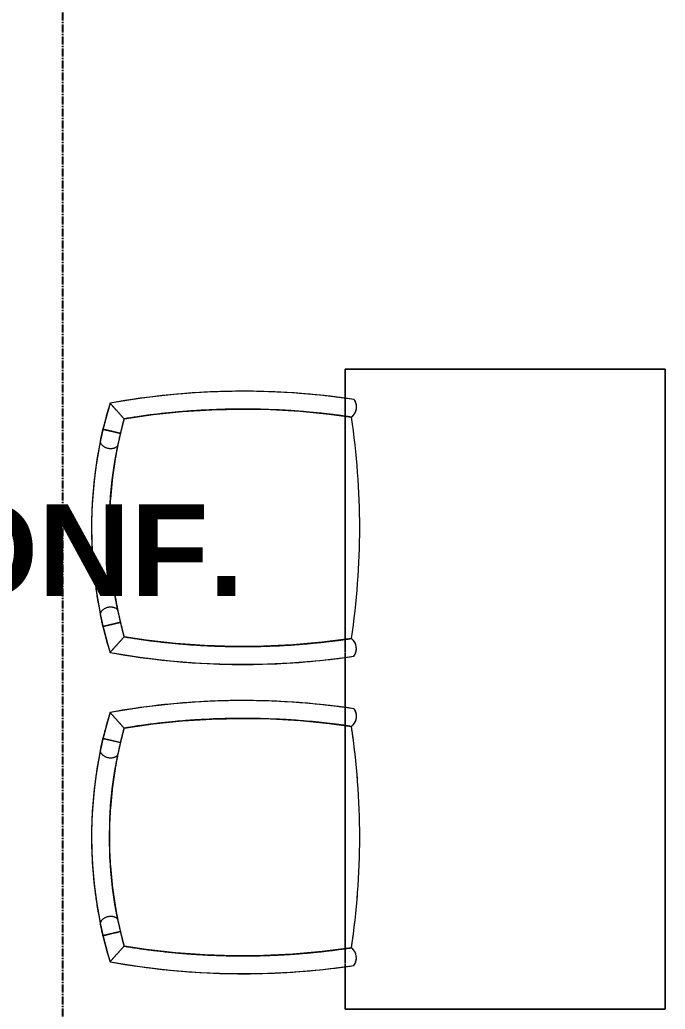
# Model space of a CAD drawing. Header units: inches. Extents: x 25329 to 28023, y 11893 to 13703.
# Drawn here: x 26337.7 to 26398.2, y 12203.9 to 12296.7 of the extents above; entities that cross this region are included whole.
import ezdxf

# ---------------------------------------------------------------- set-up
doc = ezdxf.new("R2010")
doc.units = ezdxf.units.IN
doc.header["$MEASUREMENT"] = 0
doc.linetypes.add('L1$0$Plaza America BA02$0$CENTER2', pattern=[1.125, 0.75, -0.125, 0.125, -0.125])
doc.linetypes.add('L1$0$SAG 02ATL Ste230PHII$0$CENTER2', pattern=[1.125, 0.75, -0.125, 0.125, -0.125])
doc.layers.add('L1$0$Plaza America BA02$0$A-Column grid', color=8, linetype='L1$0$Plaza America BA02$0$CENTER2')
doc.layers.add('L1$0$SAG 02ATL Ste230PHII$0$A-Column grid', color=8, linetype='L1$0$SAG 02ATL Ste230PHII$0$CENTER2')
doc.layers.add('X1$0$A-AREA-IDEN', color=1, linetype='Continuous', lineweight=9)
doc.layers.add('X1$0$I-FURN', color=47, linetype='Continuous', lineweight=9)
doc.styles.add('X1$0$Swis721 Lt BT_B', font='', dxfattribs={"height": 8.583975})
doc.styles.get('X1$0$Swis721 Lt BT_B').set_extended_font_data('Swis721 Lt BT', bold=True)

# ---------------------------------------------------------------- blocks, each defined once
blk = doc.blocks.new('X1$0$30 x 60 table23 - 30 x 60 table-4779875-FIRST FLOOR POWER _ SIGNAL')
at = {"layer": 'X1$0$I-FURN'}
for p, q in [((50553.086, -1628.93), (50523.086, -1628.93)), ((50523.086, -1628.93), (50523.086, -1688.93)), ((50523.086, -1688.93), (50523.086, -1628.93)), ((50523.086, -1628.93), (50553.086, -1628.93)), ((50553.086, -1632.932), (50553.086, -1628.93)), ((50553.086, -1628.93), (50553.086, -1632.932)), ((50553.086, -1633.002), (50553.086, -1632.954)), ((50553.086, -1632.954), (50553.086, -1633.002)), ((50553.086, -1633.122), (50553.086, -1633.036)), ((50553.086, -1633.036), (50553.086, -1633.122)), ((50553.086, -1633.224), (50553.086, -1633.128)), ((50553.086, -1633.128), (50553.086, -1633.224)), ((50553.086, -1633.39), (50553.086, -1633.266)), ((50553.086, -1633.266), (50553.086, -1633.39)), ((50553.086, -1633.776), (50553.086, -1633.427)), ((50553.086, -1633.427), (50553.086, -1633.776)), ((50553.086, -1633.962), (50553.086, -1633.806)), ((50553.086, -1633.806), (50553.086, -1633.962)), ((50553.086, -1634.306), (50553.086, -1633.994)), ((50553.086, -1633.994), (50553.086, -1634.306)), ((50553.086, -1634.419), (50553.086, -1634.319)), ((50553.086, -1634.319), (50553.086, -1634.419)), ((50553.086, -1634.533), (50553.086, -1634.45)), ((50553.086, -1634.45), (50553.086, -1634.533)), ((50553.086, -1634.586), (50553.086, -1634.535)), ((50553.086, -1634.535), (50553.086, -1634.586)), ((50553.086, -1655.51), (50553.086, -1634.619)), ((50553.086, -1634.619), (50553.086, -1655.51)), ((50553.086, -1655.592), (50553.086, -1655.539)), ((50553.086, -1655.539), (50553.086, -1655.592)), ((50553.086, -1655.687), (50553.086, -1655.608)), ((50553.086, -1655.608), (50553.086, -1655.687)), ((50553.086, -1655.961), (50553.086, -1655.704)), ((50553.086, -1655.704), (50553.086, -1655.961)), ((50553.086, -1656.522), (50553.086, -1655.98)), ((50553.086, -1655.98), (50553.086, -1656.522)), ((50553.086, -1656.695), (50553.086, -1656.545)), ((50553.086, -1656.545), (50553.086, -1656.695)), ((50553.086, -1657.001), (50553.086, -1656.732)), ((50553.086, -1656.732), (50553.086, -1657.001)), ((50553.086, -1657.103), (50553.086, -1657.025)), ((50553.086, -1657.025), (50553.086, -1657.103)), ((50553.086, -1657.168), (50553.086, -1657.115)), ((50553.086, -1657.115), (50553.086, -1657.168)), ((50553.086, -1661.932), (50553.086, -1657.198)), ((50553.086, -1657.198), (50553.086, -1661.932)), ((50553.086, -1662.002), (50553.086, -1661.954)), ((50553.086, -1661.954), (50553.086, -1662.002)), ((50553.086, -1662.122), (50553.086, -1662.036)), ((50553.086, -1662.036), (50553.086, -1662.122)), ((50553.086, -1662.224), (50553.086, -1662.128)), ((50553.086, -1662.128), (50553.086, -1662.224)), ((50553.086, -1662.39), (50553.086, -1662.266)), ((50553.086, -1662.266), (50553.086, -1662.39)), ((50553.086, -1662.776), (50553.086, -1662.427)), ((50553.086, -1662.427), (50553.086, -1662.776)), ((50553.086, -1662.962), (50553.086, -1662.806)), ((50553.086, -1662.806), (50553.086, -1662.962)), ((50553.086, -1663.306), (50553.086, -1662.994)), ((50553.086, -1662.994), (50553.086, -1663.306)), ((50553.086, -1663.419), (50553.086, -1663.319)), ((50553.086, -1663.319), (50553.086, -1663.419)), ((50553.086, -1663.533), (50553.086, -1663.45)), ((50553.086, -1663.45), (50553.086, -1663.533)), ((50553.086, -1663.586), (50553.086, -1663.535)), ((50553.086, -1663.535), (50553.086, -1663.586)), ((50553.086, -1684.51), (50553.086, -1663.619)), ((50553.086, -1663.619), (50553.086, -1684.51)), ((50553.086, -1684.592), (50553.086, -1684.539)), ((50553.086, -1684.539), (50553.086, -1684.592)), ((50553.086, -1684.687), (50553.086, -1684.608)), ((50553.086, -1684.608), (50553.086, -1684.687)), ((50553.086, -1684.961), (50553.086, -1684.704)), ((50553.086, -1684.704), (50553.086, -1684.961)), ((50553.086, -1685.522), (50553.086, -1684.98)), ((50553.086, -1684.98), (50553.086, -1685.522)), ((50553.086, -1685.695), (50553.086, -1685.545)), ((50553.086, -1685.545), (50553.086, -1685.695)), ((50553.086, -1686.001), (50553.086, -1685.732)), ((50553.086, -1685.732), (50553.086, -1686.001)), ((50553.086, -1686.103), (50553.086, -1686.025)), ((50553.086, -1686.025), (50553.086, -1686.103)), ((50553.086, -1686.168), (50553.086, -1686.115)), ((50553.086, -1686.115), (50553.086, -1686.168)), ((50553.086, -1688.93), (50553.086, -1686.198)), ((50553.086, -1686.198), (50553.086, -1688.93)), ((50523.086, -1688.93), (50553.086, -1688.93)), ((50553.086, -1688.93), (50523.086, -1688.93))]:
    blk.add_line(p, q, dxfattribs=at)
blk = doc.blocks.new('X1$0$F-Chairs1 - Side 05-V33-FIRST FLOOR POWER _ SIGNAL')
at = {"layer": 'X1$0$I-FURN'}
for p, q in [((-8.858, 2.702), (-10.224, 3.05)), ((10.224, 3.05), (8.858, 2.702)), ((-9.242, 1.073), (-8.858, 2.702)), ((-9.05, 1.887), (-9.146, 1.48)), ((-8.865, 2.674), (-9.1, 1.677)), ((-9.1, 1.677), (-8.865, 2.674)), ((-9, 2.098), (-9.05, 1.887)), ((-8.884, 2.593), (-9, 2.098)), ((-8.865, 2.674), (-8.884, 2.593)), ((-8.858, 2.702), (-8.865, 2.674)), ((8.863, 2.681), (8.858, 2.702)), ((8.858, 2.702), (9.242, 1.073)), ((8.877, 2.621), (8.863, 2.681)), ((8.863, 2.681), (9.235, 1.101)), ((9.235, 1.101), (8.863, 2.681)), ((8.9, 2.524), (8.877, 2.621)), ((8.93, 2.395), (8.9, 2.524)), ((8.967, 2.241), (8.93, 2.395)), ((9.007, 2.069), (8.967, 2.241)), ((9.05, 1.887), (9.007, 2.069)), ((9.1, 1.677), (9.05, 1.887)), ((-9.146, 1.48), (-9.242, 1.073)), ((-9.242, 1.073), (-9.196, 1.062)), ((-9.102, 1.666), (-9.235, 1.101)), ((-9.235, 1.101), (-9.102, 1.666)), ((-2.068, 1.729), (-2.015, 1.726)), ((-2.015, 1.726), (-2.068, 1.729)), ((-1.877, 1.719), (-1.939, 1.722)), ((1.939, 1.722), (1.877, 1.719)), ((2.015, 1.726), (2.068, 1.729)), ((2.068, 1.729), (2.015, 1.726)), ((9.185, 1.312), (9.1, 1.677)), ((9.216, 1.182), (9.185, 1.312)), ((9.196, 1.062), (9.242, 1.073)), ((9.242, 1.073), (9.216, 1.182))]:
    blk.add_line(p, q, dxfattribs=at)
at = {"layer": 'X1$0$I-FURN', "flags": 128}
for points in [[(-12.036, 24.605), (-12.396, 21.804), (-12.644, 18.991), (-12.779, 16.17), (-12.801, 13.346), (-12.71, 10.524), (-12.506, 7.707), (-12.19, 4.901), (-11.762, 2.109), (-11.695, 1.733)], [(-11.157, 24.825), (-11.35, 24.838), (-11.533, 24.821), (-11.696, 24.78), (-11.833, 24.726), (-11.94, 24.669), (-12.011, 24.623), (-12.036, 24.605)], [(-10.381, 24.358), (-10.4, 24.383), (-10.454, 24.448), (-10.539, 24.533), (-10.654, 24.625), (-10.798, 24.711), (-10.968, 24.781), (-11.157, 24.825)], [(-10.224, 3.05), (-10.616, 5.779), (-10.898, 8.521), (-11.07, 11.273), (-11.132, 14.029), (-11.084, 16.786), (-10.926, 19.539), (-10.658, 22.283), (-10.381, 24.358)], [(10.381, 24.358), (10.732, 21.624), (10.974, 18.877), (11.106, 16.123), (11.128, 13.366), (11.039, 10.611), (10.84, 7.861), (10.531, 5.121), (10.224, 3.05)], [(11.158, 24.812), (10.97, 24.77), (10.8, 24.703), (10.655, 24.619), (10.54, 24.529), (10.454, 24.446), (10.4, 24.383), (10.381, 24.358)], [(12.04, 24.579), (12.014, 24.598), (11.943, 24.646), (11.836, 24.705), (11.699, 24.761), (11.536, 24.804), (11.352, 24.823), (11.158, 24.812)], [(11.695, 1.733), (12.139, 4.522), (12.47, 7.326), (12.689, 10.142), (12.795, 12.964), (12.788, 15.788), (12.669, 18.609), (12.436, 21.424), (12.091, 24.227), (12.04, 24.579)], [(7.794, 2.467), (6.273, 2.186), (4.743, 1.965), (3.205, 1.806), (1.661, 1.709), (0.115, 1.673), (-1.431, 1.7), (-2.975, 1.788), (-4.514, 1.938), (-6.046, 2.149), (-7.568, 2.421), (-7.794, 2.467)], [(-11.695, 1.733), (-10.142, 1.296), (-9.242, 1.073)], [(9.242, 1.073), (10.804, 1.474), (11.695, 1.733)], [(-8.177, 0.838), (-6.591, 0.542), (-4.995, 0.31), (-3.39, 0.143), (-1.78, 0.039), (-0.167, 0), (1.446, 0.026), (3.056, 0.116), (4.662, 0.27), (6.261, 0.489), (7.849, 0.771), (8.177, 0.838)]]:
    blk.add_lwpolyline(points, dxfattribs=at)
at = {"layer": 'X1$0$I-FURN'}
for centre, radius, start, end in [((0, -44.544), 69.68, 81.43212, 98.56788), ((0, -44.544), 69.68, 81.43212, 98.56788), ((0, -44.544), 69.68, 81.43212, 98.56788), ((57.799, 14.206), 70.605, 171.53082, 180.99603), ((57.799, 14.206), 70.605, 171.53082, 172.21358), ((-11.331, 23.657), 1.181, 36.43135, 126.6303), ((-11.331, 23.657), 1.181, 121.28212, 125.22045), ((-11.331, 23.657), 1.181, 115.24195, 121.27465), ((-11.331, 23.657), 1.181, 108.16448, 112.80226), ((-11.331, 23.657), 1.181, 101.93611, 108.14458), ((-11.331, 23.657), 1.181, 90.94027, 99.8598), ((-11.331, 23.657), 1.181, 81.48961, 85.91432), ((-11.331, 23.657), 1.181, 77.13788, 81.47183), ((57.799, 14.206), 68.932, 171.53082, 181.05057), ((-11.331, 23.657), 1.181, 63.13101, 72.02423), ((-11.331, 23.657), 1.181, 54.85079, 61.1686), ((-11.331, 23.657), 1.181, 50.26347, 54.82652), ((-11.331, 23.657), 1.181, 41.74044, 47.77297), ((57.799, 14.206), 68.932, 171.53082, 172.02337), ((57.799, 14.206), 68.932, 171.53082, 172.02337), ((57.799, 14.206), 68.932, 171.53082, 172.0236), ((-11.331, 23.657), 1.181, 37.82176, 41.72575), ((11.32, 23.642), 1.181, 52.47253, 142.68503), ((-57.799, 14.206), 68.932, 358.94943, 8.46918), ((-57.799, 14.206), 68.932, 7.97663, 8.46918), ((-57.799, 14.206), 68.932, 7.97663, 8.46918), ((-57.799, 14.206), 68.932, 7.97647, 8.46918), ((11.32, 23.642), 1.181, 137.46207, 141.31512), ((11.32, 23.642), 1.181, 131.48891, 137.46041), ((11.32, 23.642), 1.181, 124.45719, 128.82712), ((11.32, 23.642), 1.181, 116.91003, 124.45019), ((11.32, 23.642), 1.181, 107.31882, 116.19464), ((11.32, 23.642), 1.181, 97.89289, 102.02312), ((11.32, 23.642), 1.181, 93.19609, 97.88264), ((11.32, 23.642), 1.181, 79.45224, 88.3969), ((11.32, 23.642), 1.181, 71.13505, 77.04963), ((11.32, 23.642), 1.181, 66.26807, 71.11664), ((11.32, 23.642), 1.181, 57.91362, 64.01437), ((11.32, 23.642), 1.181, 53.90433, 57.89155), ((-57.799, 14.206), 70.605, 359.00397, 8.46918), ((-57.799, 14.206), 70.605, 7.78644, 8.44807), ((57.799, 14.206), 70.605, 172.21358, 175.25979), ((57.799, 14.206), 68.932, 172.02337, 176.13931), ((57.799, 14.206), 68.932, 172.02337, 176.13931), ((57.799, 14.206), 68.932, 172.0236, 175.7586), ((-57.799, 14.206), 68.932, 3.86069, 7.97663), ((-57.799, 14.206), 68.932, 3.86069, 7.97663), ((-57.799, 14.206), 68.932, 4.02327, 7.97647), ((-57.799, 14.206), 70.605, 4.72333, 7.78644), ((57.799, 14.206), 70.605, 175.26039, 178.98875), ((-57.799, 14.206), 70.605, 0.99858, 4.72318), ((57.799, 14.206), 68.932, 176.28429, 177.6702), ((57.799, 14.206), 68.932, 176.37249, 177.66812), ((57.799, 14.206), 68.932, 176.37249, 177.66812), ((57.799, 14.206), 68.932, 176.14562, 176.37249), ((57.799, 14.206), 68.932, 176.14562, 176.37249), ((57.799, 14.206), 68.932, 176.14007, 176.27834), ((57.799, 14.206), 68.932, 175.97764, 176.13556), ((57.799, 14.206), 68.932, 175.7586, 175.97673), ((-57.799, 14.206), 68.932, 3.86026, 4.02301), ((-57.799, 14.206), 68.932, 3.74234, 3.86069), ((-57.799, 14.206), 68.932, 3.74234, 3.86069), ((-57.799, 14.206), 68.932, 3.72227, 3.86026), ((-57.799, 14.206), 68.932, 2.33151, 3.71634), ((-57.799, 14.206), 68.932, 2.33188, 3.67325), ((-57.799, 14.206), 68.932, 2.33188, 3.67325), ((57.799, 14.206), 68.932, 177.66812, 180.74873), ((57.799, 14.206), 68.932, 177.66812, 180.74873), ((57.799, 14.206), 68.932, 177.6702, 180.29155), ((-57.799, 14.206), 68.932, 359.80878, 2.33188), ((-57.799, 14.206), 68.932, 359.80878, 2.33188), ((-57.799, 14.206), 68.932, 0.26183, 2.33151), ((57.799, 14.206), 70.605, 178.98924, 181.09655), ((-57.799, 14.206), 70.605, 357.27384, 0.99844), ((-57.799, 14.206), 68.932, 359.25127, 359.80878), ((-57.799, 14.206), 68.932, 359.25127, 359.80878), ((-57.799, 14.206), 68.932, 359.57736, 0.26183), ((57.799, 14.206), 68.932, 180.29155, 180.42264), ((57.799, 14.206), 68.932, 180.45244, 180.74958), ((57.799, 14.206), 68.932, 180.74873, 181.05057), ((57.799, 14.206), 68.932, 180.74873, 181.05057), ((57.799, 14.206), 68.932, 180.74958, 181.03006), ((-57.799, 14.206), 68.932, 358.94943, 359.11884), ((-57.799, 14.206), 68.932, 358.94943, 359.11884), ((-57.799, 14.206), 68.932, 358.97034, 359.25062), ((-57.799, 14.206), 68.932, 359.11884, 359.25127), ((-57.799, 14.206), 68.932, 359.11884, 359.25127), ((-57.799, 14.206), 68.932, 359.25062, 359.57714), ((57.799, 14.206), 70.605, 180.99603, 190.17565), ((57.799, 14.206), 70.605, 181.12528, 182.71772), ((57.799, 14.206), 68.932, 181.05057, 189.31445), ((57.799, 14.206), 68.932, 181.05057, 183.59598), ((57.799, 14.206), 68.932, 181.05057, 183.59598), ((57.799, 14.206), 68.932, 181.07953, 183.59584), ((-57.799, 14.206), 68.932, 350.68555, 358.94943), ((-57.799, 14.206), 68.932, 356.40429, 358.59288), ((-57.799, 14.206), 68.932, 358.14357, 358.65325), ((-57.799, 14.206), 68.932, 358.14357, 358.65325), ((-57.799, 14.206), 68.932, 358.59288, 358.92089), ((-57.799, 14.206), 68.932, 358.65325, 358.94943), ((-57.799, 14.206), 68.932, 358.65325, 358.94943), ((-57.799, 14.206), 70.605, 349.82435, 359.00397), ((-57.799, 14.206), 68.932, 356.40402, 358.14357), ((-57.799, 14.206), 68.932, 356.40402, 358.14357), ((57.799, 14.206), 70.605, 182.71807, 186.44668), ((-57.799, 14.206), 70.605, 353.5491, 357.27371), ((57.799, 14.206), 68.932, 183.59598, 185.01919), ((57.799, 14.206), 68.932, 183.59598, 185.01919), ((57.799, 14.206), 68.932, 183.59584, 184.86854), ((-57.799, 14.206), 68.932, 354.98081, 356.40402), ((-57.799, 14.206), 68.932, 354.98081, 356.40402), ((-57.799, 14.206), 68.932, 355.13146, 356.40429), ((57.799, 14.206), 68.932, 184.86893, 185.01962), ((-57.799, 14.206), 68.932, 354.98047, 355.13129), ((57.799, 14.206), 68.932, 185.01962, 185.19314), ((57.799, 14.206), 68.932, 185.03172, 189.31445), ((57.799, 14.206), 68.932, 185.03172, 189.31445), ((57.799, 14.206), 68.932, 185.20109, 189.31445), ((-57.799, 14.206), 68.932, 350.68555, 354.96828), ((-57.799, 14.206), 68.932, 350.68555, 354.96828), ((-57.799, 14.206), 68.932, 350.68555, 354.79913), ((-57.799, 14.206), 68.932, 354.80707, 354.98047), ((57.799, 14.206), 70.605, 186.44689, 190.17565), ((-57.799, 14.206), 70.605, 349.82435, 353.549), ((0, 40.335), 38.662, 254.66605, 285.33395), ((0, 40.335), 38.662, 254.66605, 259.88781), ((0, 40.335), 38.662, 254.66605, 259.88781), ((0, 40.335), 38.662, 254.66605, 256.75454), ((0, 40.335), 38.662, 280.11219, 285.33395), ((0, 40.335), 38.662, 280.11219, 285.33395), ((0, 40.335), 38.662, 283.24546, 284.2897), ((0, 40.335), 38.662, 284.2897, 285.33395), ((0, 40.335), 38.662, 256.75454, 259.28332), ((0, 40.335), 38.662, 259.28332, 260.67135), ((0, 40.335), 38.662, 259.88781, 260.41991), ((0, 40.335), 38.662, 259.88781, 260.41991), ((0, 40.335), 38.662, 260.41991, 260.67398), ((0, 40.335), 38.662, 260.41991, 260.67398), ((0, 40.335), 38.662, 260.67135, 261.08965), ((0, 40.335), 38.662, 260.67398, 260.79963), ((0, 40.335), 38.662, 260.67398, 261.02756), ((0, 40.335), 38.662, 260.79963, 261.02756), ((0, 40.335), 38.662, 261.02756, 261.65191), ((0, 40.335), 38.662, 261.02756, 261.65191), ((0, 40.335), 38.662, 261.08965, 261.36682), ((0, 40.335), 38.662, 261.36682, 261.69183), ((0, 40.335), 38.662, 261.65191, 261.85219), ((0, 40.335), 38.662, 261.65191, 261.85219), ((0, 40.335), 38.662, 261.69183, 262.05273), ((0, 40.335), 38.662, 261.85219, 265.95503), ((0, 40.335), 38.662, 261.85219, 265.95503), ((0, 40.335), 38.662, 262.05273, 262.32622), ((0, 40.335), 38.662, 262.32622, 262.49872), ((0, 40.335), 38.662, 262.49872, 263.16338), ((0, 40.335), 38.662, 263.16338, 265.71334), ((0, 40.335), 38.662, 274.04497, 278.14781), ((0, 40.335), 38.662, 274.04497, 278.14781), ((0, 40.335), 38.662, 274.28666, 276.83662), ((0, 40.335), 38.662, 276.83662, 277.50128), ((0, 40.335), 38.662, 277.50128, 277.67378), ((0, 40.335), 38.662, 277.67378, 277.94727), ((0, 40.335), 38.662, 277.94727, 278.30817), ((0, 40.335), 38.662, 278.14781, 278.34809), ((0, 40.335), 38.662, 278.14781, 278.34809), ((0, 40.335), 38.662, 278.30817, 278.63318), ((0, 40.335), 38.662, 278.34809, 278.97244), ((0, 40.335), 38.662, 278.34809, 278.97244), ((0, 40.335), 38.662, 278.63318, 278.91035), ((0, 40.335), 38.662, 278.91035, 279.32865), ((0, 40.335), 38.662, 278.97244, 279.32602), ((0, 40.335), 38.662, 278.97244, 279.32602), ((0, 40.335), 38.662, 279.32602, 279.58009), ((0, 40.335), 38.662, 279.32602, 279.58009), ((0, 40.335), 38.662, 279.32865, 280.71668), ((0, 40.335), 38.662, 279.58009, 280.11219), ((0, 40.335), 38.662, 279.58009, 280.11219), ((0, 40.335), 38.662, 280.71668, 283.24546), ((0, 40.335), 40.335, 253.14459, 286.85541), ((0, 40.335), 40.335, 253.14459, 256.75454), ((0, 40.335), 40.335, 256.82105, 256.95618), ((0, 40.335), 40.335, 257.01211, 257.32251), ((0, 40.335), 40.335, 257.3256, 257.75132), ((0, 40.335), 38.662, 265.71334, 266.26853), ((0, 40.335), 38.662, 265.95503, 266.883), ((0, 40.335), 38.662, 265.95503, 266.883), ((0, 40.335), 38.662, 266.26853, 266.90281), ((0, 40.335), 38.662, 266.95082, 267.12529), ((0, 40.335), 38.662, 267.01253, 267.24505), ((0, 40.335), 38.662, 267.01253, 267.24505), ((0, 40.335), 38.662, 267.21752, 267.34226), ((0, 40.335), 38.662, 267.24505, 272.75495), ((0, 40.335), 38.662, 267.24505, 272.75495), ((0, 40.335), 38.662, 267.36015, 267.50142), ((0, 40.335), 38.662, 267.51483, 272.48517), ((0, 40.335), 38.662, 272.49858, 272.63985), ((0, 40.335), 38.662, 272.65774, 272.78248), ((0, 40.335), 38.662, 272.75495, 272.98747), ((0, 40.335), 38.662, 272.75495, 272.98747), ((0, 40.335), 38.662, 272.87471, 273.08387), ((0, 40.335), 38.662, 273.09719, 273.73147), ((0, 40.335), 38.662, 273.117, 274.04497), ((0, 40.335), 38.662, 273.117, 274.04497), ((0, 40.335), 38.662, 273.73147, 274.28666), ((0, 40.335), 40.335, 282.24868, 282.6744), ((0, 40.335), 40.335, 282.67749, 282.98789), ((0, 40.335), 40.335, 282.9888, 283.17895), ((0, 40.335), 40.335, 283.24546, 286.85541), ((0, 40.335), 40.335, 257.81163, 258.34667), ((0, 40.335), 40.335, 258.40115, 260.64623), ((0, 40.335), 40.335, 260.64623, 262.48225), ((0, 40.335), 40.335, 262.48225, 266.60596), ((0, 40.335), 40.335, 266.60596, 267.48813), ((0, 40.335), 40.335, 267.48813, 272.51187), ((0, 40.335), 40.335, 272.51187, 273.39404), ((0, 40.335), 40.335, 273.39404, 277.51775), ((0, 40.335), 40.335, 277.51775, 279.35377), ((0, 40.335), 40.335, 279.35377, 281.59885), ((0, 40.335), 40.335, 281.65333, 282.18837)]:
    blk.add_arc(centre, radius, start, end, dxfattribs=at)
for points, knots in [([(-10.224, 3.05), (-10.224, 3.049), (-10.231, 3.042), (-10.253, 3.023), (-10.275, 3.004), (-10.303, 2.979), (-10.336, 2.948), (-10.374, 2.914), (-10.409, 2.883), (-10.438, 2.857), (-10.469, 2.83), (-10.509, 2.793), (-10.56, 2.747), (-10.613, 2.699), (-10.669, 2.651), (-10.725, 2.6), (-10.782, 2.548), (-10.841, 2.495), (-10.9, 2.443), (-10.959, 2.39), (-11.018, 2.336), (-11.078, 2.284), (-11.137, 2.232), (-11.194, 2.18), (-11.251, 2.129), (-11.306, 2.08), (-11.359, 2.033), (-11.41, 1.987), (-11.459, 1.943), (-11.504, 1.903), (-11.546, 1.866), (-11.584, 1.832), (-11.617, 1.803), (-11.654, 1.77), (-11.686, 1.742), (-11.696, 1.734), (-11.695, 1.733)], [-1, -1, -1, -1, -0.944444, -0.916667, -0.888889, -0.861111, -0.833333, -0.805556, -0.777778, -0.763889, -0.75, -0.722222, -0.694444, -0.666667, -0.638889, -0.611111, -0.583333, -0.555556, -0.527778, -0.5, -0.472222, -0.444444, -0.416667, -0.388889, -0.361111, -0.333333, -0.305556, -0.277778, -0.25, -0.222222, -0.194444, -0.166667, -0.138889, -0.111111, -0.055556, 0, 0, 0, 0]), ([(11.695, 1.733), (11.696, 1.734), (11.686, 1.742), (11.654, 1.77), (11.617, 1.803), (11.584, 1.832), (11.546, 1.866), (11.511, 1.897), (11.481, 1.923), (11.451, 1.95), (11.41, 1.987), (11.359, 2.033), (11.306, 2.08), (11.251, 2.129), (11.194, 2.18), (11.137, 2.231), (11.078, 2.284), (11.018, 2.336), (10.959, 2.389), (10.9, 2.443), (10.841, 2.495), (10.782, 2.548), (10.725, 2.6), (10.669, 2.651), (10.613, 2.699), (10.56, 2.747), (10.509, 2.793), (10.461, 2.837), (10.416, 2.877), (10.374, 2.914), (10.336, 2.948), (10.303, 2.979), (10.275, 3.004), (10.253, 3.023), (10.231, 3.042), (10.224, 3.049), (10.224, 3.05)], [-1, -1, -1, -1, -0.944444, -0.888889, -0.861111, -0.833333, -0.805556, -0.777778, -0.763889, -0.75, -0.722222, -0.694444, -0.666667, -0.638889, -0.611111, -0.583333, -0.555556, -0.527778, -0.5, -0.472222, -0.444444, -0.416667, -0.388889, -0.361111, -0.333333, -0.305556, -0.277778, -0.25, -0.222222, -0.194444, -0.166667, -0.138889, -0.111111, -0.083333, -0.055556, 0, 0, 0, 0]), ([(-8.858, 2.702), (-8.857, 2.701), (-8.827, 2.694), (-8.674, 2.659), (-8.359, 2.587), (-8.002, 2.51), (-7.794, 2.467)], [0, 0, 0, 0, 0.2, 0.4, 0.7, 1, 1, 1, 1]), ([(-7.794, 2.467), (-7.727, 2.453), (-7.635, 2.398), (-7.539, 2.275), (-7.495, 2.191), (-7.465, 2.119), (-7.444, 2.054), (-7.431, 1.999), (-7.422, 1.942), (-7.413, 1.865), (-7.41, 1.768), (-7.416, 1.673), (-7.432, 1.574), (-7.458, 1.474), (-7.488, 1.387), (-7.521, 1.312), (-7.558, 1.244), (-7.598, 1.18), (-7.639, 1.122), (-7.682, 1.07), (-7.727, 1.023), (-7.774, 0.98), (-7.836, 0.931), (-7.915, 0.882), (-8.039, 0.832), (-8.123, 0.827), (-8.177, 0.838)], [-1, -1, -1, -1, -0.861111, -0.791667, -0.756944, -0.722222, -0.6875, -0.670139, -0.652778, -0.618056, -0.583333, -0.548611, -0.513889, -0.479167, -0.444444, -0.416667, -0.388889, -0.361111, -0.333333, -0.305556, -0.277778, -0.25, -0.222222, -0.166667, -0.111111, 0, 0, 0, 0]), ([(8.177, 0.838), (8.11, 0.825), (8.002, 0.838), (7.863, 0.912), (7.786, 0.97), (7.727, 1.022), (7.68, 1.072), (7.644, 1.116), (7.61, 1.163), (7.567, 1.227), (7.521, 1.312), (7.483, 1.399), (7.452, 1.494), (7.428, 1.594), (7.415, 1.685), (7.41, 1.768), (7.412, 1.846), (7.419, 1.921), (7.429, 1.991), (7.445, 2.056), (7.465, 2.119), (7.489, 2.177), (7.523, 2.247), (7.574, 2.323), (7.665, 2.417), (7.74, 2.455), (7.794, 2.467)], [-1, -1, -1, -1, -0.861111, -0.791667, -0.756944, -0.722222, -0.6875, -0.670139, -0.652778, -0.618056, -0.583333, -0.548611, -0.513889, -0.479167, -0.444444, -0.416667, -0.388889, -0.361111, -0.333333, -0.305556, -0.277778, -0.25, -0.222222, -0.166667, -0.111111, 0, 0, 0, 0]), ([(7.794, 2.467), (7.932, 2.495), (8.183, 2.549), (8.53, 2.626), (8.79, 2.686), (8.857, 2.701), (8.858, 2.702)], [0, 0, 0, 0, 0.2, 0.4, 0.7, 1, 1, 1, 1]), ([(-8.177, 0.838), (-8.316, 0.866), (-8.567, 0.92), (-8.914, 0.997), (-9.173, 1.057), (-9.24, 1.073), (-9.242, 1.073)], [0, 0, 0, 0, 0.2, 0.4, 0.7, 1, 1, 1, 1]), ([(9.242, 1.073), (9.241, 1.073), (9.21, 1.066), (9.058, 1.03), (8.742, 0.958), (8.385, 0.881), (8.177, 0.838)], [0, 0, 0, 0, 0.2, 0.4, 0.7, 1, 1, 1, 1])]:
    blk.add_open_spline(points, degree=3, knots=knots, dxfattribs=at)
blk = doc.blocks.new('X1$0$F-Chairs1 - Side 05-V34-FIRST FLOOR POWER _ SIGNAL')
at = {"layer": 'X1$0$I-FURN'}
for p, q in [((-8.858, 2.702), (-10.224, 3.05)), ((10.224, 3.05), (8.858, 2.702)), ((-9.242, 1.073), (-8.858, 2.702)), ((-8.865, 2.674), (-9.235, 1.101)), ((-9.235, 1.101), (-8.865, 2.674)), ((-9.05, 1.887), (-9.1, 1.677)), ((-9, 2.098), (-9.05, 1.887)), ((-8.954, 2.295), (-9, 2.098)), ((-8.884, 2.593), (-8.954, 2.295)), ((-8.865, 2.674), (-8.884, 2.593)), ((-8.858, 2.702), (-8.865, 2.674)), ((8.863, 2.681), (8.858, 2.702)), ((8.858, 2.702), (9.242, 1.073)), ((8.93, 2.395), (8.863, 2.681)), ((8.863, 2.681), (9.235, 1.101)), ((9.235, 1.101), (8.863, 2.681)), ((9.007, 2.069), (8.93, 2.395)), ((9.05, 1.887), (9.007, 2.069)), ((9.1, 1.677), (9.05, 1.887)), ((-9.235, 1.101), (-9.242, 1.073)), ((-9.242, 1.073), (-9.196, 1.062)), ((-9.216, 1.182), (-9.235, 1.101)), ((-9.185, 1.312), (-9.216, 1.182)), ((-9.146, 1.48), (-9.185, 1.312)), ((-9.1, 1.677), (-9.146, 1.48)), ((-2.068, 1.729), (-2.015, 1.726)), ((-2.015, 1.726), (-2.068, 1.729)), ((-1.877, 1.719), (-1.939, 1.722)), ((1.939, 1.722), (1.877, 1.719)), ((2.015, 1.726), (2.068, 1.729)), ((2.068, 1.729), (2.015, 1.726)), ((9.216, 1.182), (9.1, 1.677)), ((9.196, 1.062), (9.242, 1.073)), ((9.235, 1.101), (9.216, 1.182)), ((9.242, 1.073), (9.235, 1.101))]:
    blk.add_line(p, q, dxfattribs=at)
at = {"layer": 'X1$0$I-FURN', "flags": 128}
for points in [[(-12.036, 24.605), (-12.396, 21.804), (-12.644, 18.991), (-12.779, 16.17), (-12.801, 13.346), (-12.71, 10.524), (-12.506, 7.707), (-12.19, 4.901), (-11.762, 2.109), (-11.695, 1.733)], [(-11.157, 24.825), (-11.35, 24.838), (-11.533, 24.821), (-11.696, 24.78), (-11.833, 24.726), (-11.94, 24.669), (-12.011, 24.623), (-12.036, 24.605)], [(-10.381, 24.358), (-10.4, 24.383), (-10.454, 24.448), (-10.539, 24.533), (-10.654, 24.625), (-10.798, 24.711), (-10.968, 24.781), (-11.157, 24.825)], [(-10.224, 3.05), (-10.616, 5.779), (-10.898, 8.521), (-11.07, 11.273), (-11.132, 14.029), (-11.084, 16.786), (-10.926, 19.539), (-10.658, 22.283), (-10.381, 24.358)], [(10.381, 24.358), (10.732, 21.624), (10.974, 18.877), (11.106, 16.123), (11.128, 13.366), (11.039, 10.611), (10.84, 7.861), (10.531, 5.121), (10.224, 3.05)], [(11.158, 24.812), (10.97, 24.77), (10.8, 24.703), (10.655, 24.619), (10.54, 24.529), (10.454, 24.446), (10.4, 24.383), (10.381, 24.358)], [(12.04, 24.579), (12.014, 24.598), (11.943, 24.646), (11.836, 24.705), (11.699, 24.761), (11.536, 24.804), (11.352, 24.823), (11.158, 24.812)], [(11.695, 1.733), (12.139, 4.522), (12.47, 7.326), (12.689, 10.142), (12.795, 12.964), (12.788, 15.788), (12.669, 18.609), (12.436, 21.424), (12.091, 24.227), (12.04, 24.579)], [(7.794, 2.467), (6.273, 2.186), (4.743, 1.965), (3.205, 1.806), (1.661, 1.709), (0.115, 1.673), (-1.431, 1.7), (-2.975, 1.788), (-4.514, 1.938), (-6.046, 2.149), (-7.568, 2.421), (-7.794, 2.467)], [(-11.695, 1.733), (-10.142, 1.296), (-9.242, 1.073)], [(9.242, 1.073), (10.804, 1.474), (11.695, 1.733)], [(-8.177, 0.838), (-6.591, 0.542), (-4.995, 0.31), (-3.39, 0.143), (-1.78, 0.039), (-0.167, 0), (1.446, 0.026), (3.056, 0.116), (4.662, 0.27), (6.261, 0.489), (7.849, 0.771), (8.177, 0.838)]]:
    blk.add_lwpolyline(points, dxfattribs=at)
at = {"layer": 'X1$0$I-FURN'}
for centre, radius, start, end in [((0, -44.544), 69.68, 81.43212, 98.56788), ((0, -44.544), 69.68, 81.43212, 98.56788), ((0, -44.544), 69.68, 85.71606, 94.28394), ((57.799, 14.206), 70.605, 171.53082, 180.99603), ((57.799, 14.206), 70.605, 171.53082, 172.21358), ((-11.331, 23.657), 1.181, 36.43135, 126.6303), ((-11.331, 23.657), 1.181, 121.28212, 125.22045), ((-11.331, 23.657), 1.181, 115.24195, 121.27465), ((-11.331, 23.657), 1.181, 108.16448, 112.80226), ((-11.331, 23.657), 1.181, 101.93611, 108.14458), ((-11.331, 23.657), 1.181, 90.94027, 99.8598), ((-11.331, 23.657), 1.181, 81.48961, 85.91432), ((-11.331, 23.657), 1.181, 77.13788, 81.47183), ((57.799, 14.206), 68.932, 171.53082, 181.05057), ((-11.331, 23.657), 1.181, 63.13101, 72.02423), ((-11.331, 23.657), 1.181, 54.85079, 61.1686), ((-11.331, 23.657), 1.181, 50.26347, 54.82652), ((-11.331, 23.657), 1.181, 41.74044, 47.77297), ((57.799, 14.206), 68.932, 171.53082, 172.02337), ((57.799, 14.206), 68.932, 171.53082, 172.02337), ((57.799, 14.206), 68.932, 171.53082, 172.0236), ((-11.331, 23.657), 1.181, 37.82176, 41.72575), ((0, -44.544), 69.68, 94.28394, 98.56788), ((0, -44.544), 69.68, 81.43212, 85.71606), ((11.32, 23.642), 1.181, 52.47253, 142.68503), ((-57.799, 14.206), 68.932, 358.94943, 8.46918), ((-57.799, 14.206), 68.932, 7.97663, 8.46918), ((-57.799, 14.206), 68.932, 7.97663, 8.46918), ((-57.799, 14.206), 68.932, 7.97647, 8.46918), ((11.32, 23.642), 1.181, 137.46207, 141.31512), ((11.32, 23.642), 1.181, 131.48891, 137.46041), ((11.32, 23.642), 1.181, 124.45719, 128.82712), ((11.32, 23.642), 1.181, 116.91003, 124.45019), ((11.32, 23.642), 1.181, 107.31882, 116.19464), ((11.32, 23.642), 1.181, 97.89289, 102.02312), ((11.32, 23.642), 1.181, 93.19609, 97.88264), ((11.32, 23.642), 1.181, 79.45224, 88.3969), ((11.32, 23.642), 1.181, 71.13505, 77.04963), ((11.32, 23.642), 1.181, 66.26807, 71.11664), ((11.32, 23.642), 1.181, 57.91362, 64.01437), ((11.32, 23.642), 1.181, 53.90433, 57.89155), ((-57.799, 14.206), 70.605, 359.00397, 8.46918), ((-57.799, 14.206), 70.605, 7.78644, 8.44807), ((57.799, 14.206), 70.605, 172.21358, 175.25979), ((57.799, 14.206), 68.932, 172.02337, 176.13931), ((57.799, 14.206), 68.932, 172.02337, 176.13931), ((57.799, 14.206), 68.932, 172.0236, 175.7586), ((-57.799, 14.206), 68.932, 3.86069, 7.97663), ((-57.799, 14.206), 68.932, 3.86069, 7.97663), ((-57.799, 14.206), 68.932, 4.02327, 7.97647), ((-57.799, 14.206), 70.605, 4.72333, 7.78644), ((57.799, 14.206), 70.605, 175.26039, 178.98875), ((-57.799, 14.206), 70.605, 0.99858, 4.72318), ((57.799, 14.206), 68.932, 176.28429, 177.6702), ((57.799, 14.206), 68.932, 176.37249, 177.66812), ((57.799, 14.206), 68.932, 176.37249, 177.66812), ((57.799, 14.206), 68.932, 176.14562, 176.37249), ((57.799, 14.206), 68.932, 176.14562, 176.37249), ((57.799, 14.206), 68.932, 176.14007, 176.27834), ((57.799, 14.206), 68.932, 175.97764, 176.13556), ((57.799, 14.206), 68.932, 175.7586, 175.97673), ((-57.799, 14.206), 68.932, 3.86026, 4.02301), ((-57.799, 14.206), 68.932, 3.74234, 3.86069), ((-57.799, 14.206), 68.932, 3.74234, 3.86069), ((-57.799, 14.206), 68.932, 3.72227, 3.86026), ((-57.799, 14.206), 68.932, 2.33151, 3.71634), ((-57.799, 14.206), 68.932, 2.33188, 3.67325), ((-57.799, 14.206), 68.932, 2.33188, 3.67325), ((57.799, 14.206), 68.932, 177.66812, 180.74873), ((57.799, 14.206), 68.932, 177.66812, 180.74873), ((57.799, 14.206), 68.932, 177.6702, 180.29155), ((-57.799, 14.206), 68.932, 359.80878, 2.33188), ((-57.799, 14.206), 68.932, 359.80878, 2.33188), ((-57.799, 14.206), 68.932, 0.26183, 2.33151), ((57.799, 14.206), 70.605, 178.98924, 181.09655), ((-57.799, 14.206), 70.605, 357.27384, 0.99844), ((-57.799, 14.206), 68.932, 359.25127, 359.80878), ((-57.799, 14.206), 68.932, 359.25127, 359.80878), ((-57.799, 14.206), 68.932, 359.57736, 0.26183), ((57.799, 14.206), 68.932, 180.29155, 180.42264), ((57.799, 14.206), 68.932, 180.45244, 180.74958), ((57.799, 14.206), 68.932, 180.74873, 181.05057), ((57.799, 14.206), 68.932, 180.74873, 181.05057), ((57.799, 14.206), 68.932, 180.74958, 181.03006), ((-57.799, 14.206), 68.932, 358.94943, 359.11884), ((-57.799, 14.206), 68.932, 358.94943, 359.11884), ((-57.799, 14.206), 68.932, 358.97034, 359.25062), ((-57.799, 14.206), 68.932, 359.11884, 359.25127), ((-57.799, 14.206), 68.932, 359.11884, 359.25127), ((-57.799, 14.206), 68.932, 359.25062, 359.57714), ((57.799, 14.206), 70.605, 180.99603, 190.17565), ((57.799, 14.206), 70.605, 181.12528, 182.71772), ((57.799, 14.206), 68.932, 181.05057, 189.31445), ((57.799, 14.206), 68.932, 181.05057, 183.59598), ((57.799, 14.206), 68.932, 181.05057, 183.59598), ((57.799, 14.206), 68.932, 181.07953, 183.59584), ((-57.799, 14.206), 68.932, 350.68555, 358.94943), ((-57.799, 14.206), 68.932, 356.40429, 358.59288), ((-57.799, 14.206), 68.932, 358.14357, 358.65325), ((-57.799, 14.206), 68.932, 358.14357, 358.65325), ((-57.799, 14.206), 68.932, 358.59288, 358.92089), ((-57.799, 14.206), 68.932, 358.65325, 358.94943), ((-57.799, 14.206), 68.932, 358.65325, 358.94943), ((-57.799, 14.206), 70.605, 349.82435, 359.00397), ((-57.799, 14.206), 68.932, 356.40402, 358.14357), ((-57.799, 14.206), 68.932, 356.40402, 358.14357), ((57.799, 14.206), 70.605, 182.71807, 186.44668), ((-57.799, 14.206), 70.605, 353.5491, 357.27371), ((57.799, 14.206), 68.932, 183.59598, 185.01919), ((57.799, 14.206), 68.932, 183.59598, 185.01919), ((57.799, 14.206), 68.932, 183.59584, 184.86854), ((-57.799, 14.206), 68.932, 354.98081, 356.40402), ((-57.799, 14.206), 68.932, 354.98081, 356.40402), ((-57.799, 14.206), 68.932, 355.13146, 356.40429), ((57.799, 14.206), 68.932, 184.86893, 185.01962), ((-57.799, 14.206), 68.932, 354.98047, 355.13129), ((57.799, 14.206), 68.932, 185.01962, 185.19314), ((57.799, 14.206), 68.932, 185.03172, 189.31445), ((57.799, 14.206), 68.932, 185.03172, 189.31445), ((57.799, 14.206), 68.932, 185.20109, 189.31445), ((-57.799, 14.206), 68.932, 350.68555, 354.96828), ((-57.799, 14.206), 68.932, 350.68555, 354.81749), ((-57.799, 14.206), 68.932, 350.68555, 354.79913), ((-57.799, 14.206), 68.932, 354.80707, 354.98047), ((-57.799, 14.206), 68.932, 354.81749, 354.96828), ((57.799, 14.206), 70.605, 186.44689, 190.17565), ((-57.799, 14.206), 70.605, 349.82435, 353.549), ((0, 40.335), 38.662, 254.66605, 285.33395), ((0, 40.335), 38.662, 254.66605, 259.88781), ((0, 40.335), 38.662, 254.66605, 259.88781), ((0, 40.335), 38.662, 254.66605, 256.75454), ((0, 40.335), 38.662, 280.11219, 285.33395), ((0, 40.335), 38.662, 280.11219, 285.33395), ((0, 40.335), 38.662, 283.24546, 285.33395), ((0, 40.335), 38.662, 256.75454, 259.28332), ((0, 40.335), 38.662, 259.28332, 260.67135), ((0, 40.335), 38.662, 259.88781, 260.41991), ((0, 40.335), 38.662, 259.88781, 260.41991), ((0, 40.335), 38.662, 260.41991, 260.67398), ((0, 40.335), 38.662, 260.41991, 260.67398), ((0, 40.335), 38.662, 260.67135, 261.08965), ((0, 40.335), 38.662, 260.67398, 261.02756), ((0, 40.335), 38.662, 260.67398, 261.02756), ((0, 40.335), 38.662, 261.02756, 261.65191), ((0, 40.335), 38.662, 261.02756, 261.65191), ((0, 40.335), 38.662, 261.08965, 261.36682), ((0, 40.335), 38.662, 261.36682, 261.69183), ((0, 40.335), 38.662, 261.65191, 261.85219), ((0, 40.335), 38.662, 261.65191, 261.85219), ((0, 40.335), 38.662, 261.69183, 262.32622), ((0, 40.335), 38.662, 261.85219, 265.95503), ((0, 40.335), 38.662, 261.85219, 265.95503), ((0, 40.335), 38.662, 262.32622, 262.49872), ((0, 40.335), 38.662, 262.49872, 263.16338), ((0, 40.335), 38.662, 263.16338, 265.71334), ((0, 40.335), 38.662, 274.04497, 278.14781), ((0, 40.335), 38.662, 274.04497, 278.14781), ((0, 40.335), 38.662, 274.28666, 276.83662), ((0, 40.335), 38.662, 276.83662, 277.50128), ((0, 40.335), 38.662, 277.50128, 277.67378), ((0, 40.335), 38.662, 277.67378, 278.30817), ((0, 40.335), 38.662, 278.14781, 278.34809), ((0, 40.335), 38.662, 278.14781, 278.34809), ((0, 40.335), 38.662, 278.30817, 278.63318), ((0, 40.335), 38.662, 278.34809, 278.97244), ((0, 40.335), 38.662, 278.34809, 278.97244), ((0, 40.335), 38.662, 278.63318, 278.91035), ((0, 40.335), 38.662, 278.91035, 279.32865), ((0, 40.335), 38.662, 278.97244, 279.32602), ((0, 40.335), 38.662, 278.97244, 279.20037), ((0, 40.335), 38.662, 279.20037, 279.32602), ((0, 40.335), 38.662, 279.32602, 279.58009), ((0, 40.335), 38.662, 279.32602, 279.58009), ((0, 40.335), 38.662, 279.32865, 280.71668), ((0, 40.335), 38.662, 279.58009, 280.06451), ((0, 40.335), 38.662, 279.58009, 280.06451), ((0, 40.335), 38.662, 280.71668, 283.24546), ((0, 40.335), 40.335, 253.14459, 286.85541), ((0, 40.335), 40.335, 253.14459, 256.75454), ((0, 40.335), 40.335, 256.82105, 257.0112), ((0, 40.335), 40.335, 257.01211, 257.32251), ((0, 40.335), 40.335, 257.3256, 257.75132), ((0, 40.335), 38.662, 265.71334, 266.26853), ((0, 40.335), 38.662, 265.95503, 266.883), ((0, 40.335), 38.662, 265.95503, 266.883), ((0, 40.335), 38.662, 266.26853, 266.90281), ((0, 40.335), 38.662, 266.95082, 267.12529), ((0, 40.335), 38.662, 267.01253, 267.24505), ((0, 40.335), 38.662, 267.01253, 267.24505), ((0, 40.335), 38.662, 267.21752, 267.34226), ((0, 40.335), 38.662, 267.24505, 272.75495), ((0, 40.335), 38.662, 267.24505, 272.75495), ((0, 40.335), 38.662, 267.36015, 267.50142), ((0, 40.335), 38.662, 267.51483, 272.48517), ((0, 40.335), 38.662, 272.49858, 272.63985), ((0, 40.335), 38.662, 272.65774, 272.78248), ((0, 40.335), 38.662, 272.75495, 272.98747), ((0, 40.335), 38.662, 272.75495, 272.98747), ((0, 40.335), 38.662, 272.87471, 273.08387), ((0, 40.335), 38.662, 273.09719, 273.73147), ((0, 40.335), 38.662, 273.117, 274.04497), ((0, 40.335), 38.662, 273.117, 274.04497), ((0, 40.335), 38.662, 273.73147, 274.28666), ((0, 40.335), 40.335, 282.24868, 282.6744), ((0, 40.335), 40.335, 282.67749, 282.98789), ((0, 40.335), 40.335, 282.9888, 283.17895), ((0, 40.335), 40.335, 283.24546, 286.85541), ((0, 40.335), 40.335, 257.81163, 258.34667), ((0, 40.335), 40.335, 258.40115, 260.64623), ((0, 40.335), 40.335, 260.64623, 262.48225), ((0, 40.335), 40.335, 262.48225, 266.60596), ((0, 40.335), 40.335, 266.60596, 267.48813), ((0, 40.335), 40.335, 267.48813, 272.51187), ((0, 40.335), 40.335, 272.51187, 273.39404), ((0, 40.335), 40.335, 273.39404, 277.51775), ((0, 40.335), 40.335, 277.51775, 279.35377), ((0, 40.335), 40.335, 279.35377, 281.59885), ((0, 40.335), 40.335, 281.65333, 282.18837)]:
    blk.add_arc(centre, radius, start, end, dxfattribs=at)
for points, knots in [([(-10.224, 3.05), (-10.224, 3.049), (-10.231, 3.042), (-10.253, 3.023), (-10.275, 3.004), (-10.303, 2.979), (-10.336, 2.948), (-10.374, 2.914), (-10.409, 2.883), (-10.438, 2.857), (-10.469, 2.83), (-10.509, 2.793), (-10.56, 2.747), (-10.613, 2.699), (-10.669, 2.651), (-10.725, 2.6), (-10.782, 2.548), (-10.841, 2.495), (-10.9, 2.443), (-10.959, 2.39), (-11.018, 2.336), (-11.078, 2.284), (-11.137, 2.232), (-11.194, 2.18), (-11.251, 2.129), (-11.306, 2.08), (-11.359, 2.033), (-11.41, 1.987), (-11.459, 1.943), (-11.504, 1.903), (-11.546, 1.866), (-11.584, 1.832), (-11.617, 1.803), (-11.654, 1.77), (-11.686, 1.742), (-11.696, 1.734), (-11.695, 1.733)], [-1, -1, -1, -1, -0.944444, -0.916667, -0.888889, -0.861111, -0.833333, -0.805556, -0.777778, -0.763889, -0.75, -0.722222, -0.694444, -0.666667, -0.638889, -0.611111, -0.583333, -0.555556, -0.527778, -0.5, -0.472222, -0.444444, -0.416667, -0.388889, -0.361111, -0.333333, -0.305556, -0.277778, -0.25, -0.222222, -0.194444, -0.166667, -0.138889, -0.111111, -0.055556, 0, 0, 0, 0]), ([(11.695, 1.733), (11.696, 1.734), (11.686, 1.742), (11.654, 1.77), (11.617, 1.803), (11.584, 1.832), (11.546, 1.866), (11.511, 1.897), (11.481, 1.923), (11.451, 1.95), (11.41, 1.987), (11.359, 2.033), (11.306, 2.08), (11.251, 2.129), (11.194, 2.18), (11.137, 2.231), (11.078, 2.284), (11.018, 2.336), (10.959, 2.389), (10.9, 2.443), (10.841, 2.495), (10.782, 2.548), (10.725, 2.6), (10.669, 2.651), (10.613, 2.699), (10.56, 2.747), (10.509, 2.793), (10.461, 2.837), (10.416, 2.877), (10.374, 2.914), (10.336, 2.948), (10.303, 2.979), (10.275, 3.004), (10.253, 3.023), (10.231, 3.042), (10.224, 3.049), (10.224, 3.05)], [-1, -1, -1, -1, -0.944444, -0.888889, -0.861111, -0.833333, -0.805556, -0.777778, -0.763889, -0.75, -0.722222, -0.694444, -0.666667, -0.638889, -0.611111, -0.583333, -0.555556, -0.527778, -0.5, -0.472222, -0.444444, -0.416667, -0.388889, -0.361111, -0.333333, -0.305556, -0.277778, -0.25, -0.222222, -0.194444, -0.166667, -0.138889, -0.111111, -0.083333, -0.055556, 0, 0, 0, 0]), ([(-8.858, 2.702), (-8.857, 2.701), (-8.827, 2.694), (-8.674, 2.659), (-8.359, 2.587), (-8.002, 2.51), (-7.794, 2.467)], [0, 0, 0, 0, 0.2, 0.4, 0.7, 1, 1, 1, 1]), ([(-7.794, 2.467), (-7.727, 2.453), (-7.635, 2.398), (-7.539, 2.275), (-7.495, 2.191), (-7.465, 2.119), (-7.444, 2.054), (-7.431, 1.999), (-7.422, 1.942), (-7.413, 1.865), (-7.41, 1.768), (-7.416, 1.673), (-7.432, 1.574), (-7.458, 1.474), (-7.488, 1.387), (-7.521, 1.312), (-7.558, 1.244), (-7.598, 1.18), (-7.639, 1.122), (-7.682, 1.07), (-7.727, 1.023), (-7.774, 0.98), (-7.836, 0.931), (-7.915, 0.882), (-8.039, 0.832), (-8.123, 0.827), (-8.177, 0.838)], [-1, -1, -1, -1, -0.861111, -0.791667, -0.756944, -0.722222, -0.6875, -0.670139, -0.652778, -0.618056, -0.583333, -0.548611, -0.513889, -0.479167, -0.444444, -0.416667, -0.388889, -0.361111, -0.333333, -0.305556, -0.277778, -0.25, -0.222222, -0.166667, -0.111111, 0, 0, 0, 0]), ([(8.177, 0.838), (8.11, 0.825), (8.002, 0.838), (7.863, 0.912), (7.786, 0.97), (7.727, 1.022), (7.68, 1.072), (7.644, 1.116), (7.61, 1.163), (7.567, 1.227), (7.521, 1.312), (7.483, 1.399), (7.452, 1.494), (7.428, 1.594), (7.415, 1.685), (7.41, 1.768), (7.412, 1.846), (7.419, 1.921), (7.429, 1.991), (7.445, 2.056), (7.465, 2.119), (7.489, 2.177), (7.523, 2.247), (7.574, 2.323), (7.665, 2.417), (7.74, 2.455), (7.794, 2.467)], [-1, -1, -1, -1, -0.861111, -0.791667, -0.756944, -0.722222, -0.6875, -0.670139, -0.652778, -0.618056, -0.583333, -0.548611, -0.513889, -0.479167, -0.444444, -0.416667, -0.388889, -0.361111, -0.333333, -0.305556, -0.277778, -0.25, -0.222222, -0.166667, -0.111111, 0, 0, 0, 0]), ([(7.794, 2.467), (7.932, 2.495), (8.183, 2.549), (8.53, 2.626), (8.79, 2.686), (8.857, 2.701), (8.858, 2.702)], [0, 0, 0, 0, 0.2, 0.4, 0.7, 1, 1, 1, 1]), ([(-8.177, 0.838), (-8.316, 0.866), (-8.567, 0.92), (-8.914, 0.997), (-9.173, 1.057), (-9.24, 1.073), (-9.242, 1.073)], [0, 0, 0, 0, 0.2, 0.4, 0.7, 1, 1, 1, 1]), ([(9.242, 1.073), (9.241, 1.073), (9.21, 1.066), (9.058, 1.03), (8.742, 0.958), (8.385, 0.881), (8.177, 0.838)], [0, 0, 0, 0, 0.2, 0.4, 0.7, 1, 1, 1, 1])]:
    blk.add_open_spline(points, degree=3, knots=knots, dxfattribs=at)

msp = doc.modelspace()

# ---------------------------------------------------------------- linework, layer by layer
at = {"layer": 'L1$0$Plaza America BA02$0$A-Column grid'}
msp.add_line((26341.727, 12300.702), (26341.727, 12053.774), dxfattribs=at)
at = {"layer": 'L1$0$SAG 02ATL Ste230PHII$0$A-Column grid'}
msp.add_line((26341.727, 12300.702), (26341.727, 12053.774), dxfattribs=at)

# ---------------------------------------------------------------- block references
at = {"layer": 'X1$0$I-FURN'}
for name, p, rotation in [('X1$0$30 x 60 table23 - 30 x 60 table-4779875-FIRST FLOOR POWER _ SIGNAL', (76921.303, 10574.949), 180), ('X1$0$F-Chairs1 - Side 05-V33-FIRST FLOOR POWER _ SIGNAL', (26344.447, 12249.014), 269.999999999998), ('X1$0$F-Chairs1 - Side 05-V34-FIRST FLOOR POWER _ SIGNAL', (26344.447, 12220.014), 269.999999999998)]:
    msp.add_blockref(name, p, dxfattribs=dict(at, rotation=rotation))

# ---------------------------------------------------------------- texts
at = {"layer": 'X1$0$A-AREA-IDEN', "insert": (26318.464, 12251.216), "char_height": 8.58398, "width": 90.72, "attachment_point": 2, "line_spacing_factor": 0.998538, "style": 'X1$0$Swis721 Lt BT_B'}
msp.add_mtext('TRAIN./CONF.', dxfattribs=at)

doc.saveas('drawing.dxf')
